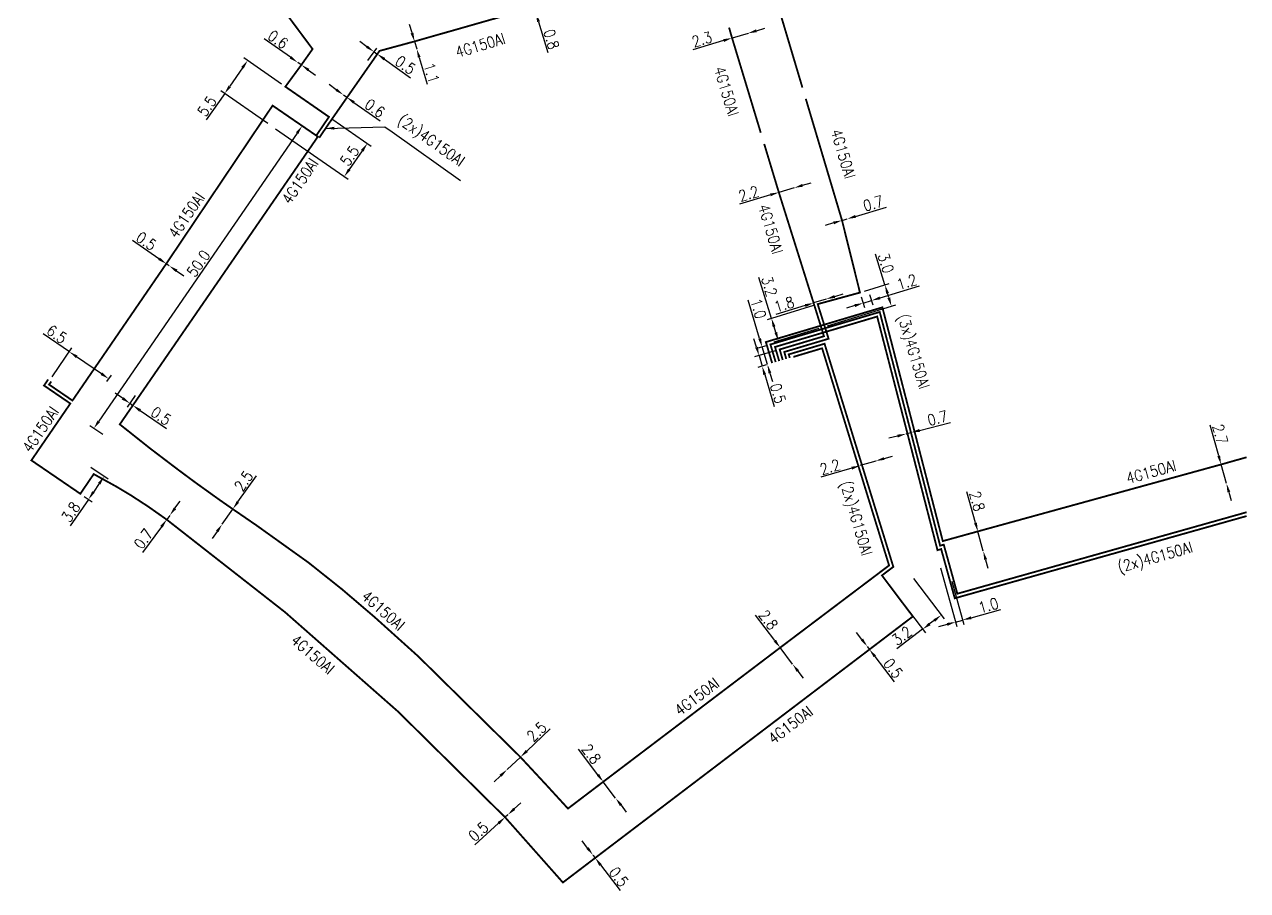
# Model space of a CAD drawing. Header units: millimetres. Extents: x 146511 to 147000, y 143998 to 145000.
# Drawn here: x 146833.7 to 147000.1, y 144555.4 to 144673.2 of the extents above; entities that cross this region are included whole.
import ezdxf
from ezdxf.enums import TextEntityAlignment as Align

# ---------------------------------------------------------------- set-up
doc = ezdxf.new("R2010")
doc.units = ezdxf.units.MM
doc.header["$MEASUREMENT"] = 0
doc.header["$PDMODE"] = 34
doc.linetypes.add('B_ST_AL', pattern=[2000, 1000, 1000])
doc.layers.get('DEFPOINTS').update_dxf_attribs({"linetype": 'CONTINUOUS'})
doc.layers.add('B_110', color=1, linetype='CONTINUOUS')
doc.styles.get("Standard").update_dxf_attribs({"font": 'romans.shx', "width": 0.85})
doc.dimstyles.get("Standard").update_dxf_attribs({"dimtxt": 1.5, "dimasz": 1.2, "dimexe": 0.625, "dimexo": 0.625, "dimgap": 0.25, "dimtad": 1, "dimdec": 1, "dimzin": 0, "dimdsep": 46, "dimtxsty": 'Standard', "dimcen": -0.5, "dimadec": 0, "dimazin": 0, "dimtfac": 1, "dimtdec": 1, "dimtmove": 0, "dimatfit": 3, "dimfxl": 1, "dimtolj": 1, "dimtzin": 0, "dimarcsym": 0})

# ---------------------------------------------------------------- blocks, each defined once
blk = doc.blocks.new('*D25')
at = {"layer": 'B_110', "color": 0, "linetype": 'Continuous', "lineweight": -2}
for p, q in [((146933.74, 144630.51), (146932.18, 144635.72)), ((146934.61, 144629.52), (146933.48, 144629.18)), ((146934.8, 144626.96), (146934.08, 144629.36)), ((146934.65, 144626.92), (146934.2, 144626.78)), ((146935.14, 144625.81), (146935.48, 144624.66))]:
    blk.add_line(p, q, dxfattribs=at)
at = {"layer": 'B_110', "color": 0, "linetype": 'Continuous'}
for points in [[(146933.93, 144630.57), (146933.55, 144630.45), (146934.08, 144629.36)], [(146935.33, 144625.87), (146934.95, 144625.75), (146934.8, 144626.96)]]:
    blk.add_solid(points, dxfattribs=at)
at = {"layer": 'DEFPOINTS', "color": 0, "linetype": 'Continuous'}
for p in [(146935.21, 144629.7), (146934.8, 144626.96), (146935.25, 144627.1)]:
    blk.add_point(p, dxfattribs=at)
at = {"layer": 'B_110', "color": 0, "linetype": 'Continuous', "insert": (146933.57, 144634.58), "char_height": 1.5, "attachment_point": 5, "rotation": 286.6102}
blk.add_mtext('\\A1;1.0', dxfattribs=at)
blk = doc.blocks.new('*D26')
at = {"layer": 'B_110', "color": 0, "linetype": 'Continuous', "lineweight": -2}
for p, q in [((146963.11, 144605.42), (146961.94, 144609.63)), ((146964.17, 144601.56), (146963.43, 144604.26)), ((146964.49, 144600.4), (146964.81, 144599.25))]:
    blk.add_line(p, q, dxfattribs=at)
at = {"layer": 'B_110', "color": 0, "linetype": 'Continuous'}
for points in [[(146963.3, 144605.47), (146962.91, 144605.36), (146963.43, 144604.26)], [(146964.69, 144600.46), (146964.3, 144600.35), (146964.17, 144601.56)]]:
    blk.add_solid(points, dxfattribs=at)
at = {"layer": 'DEFPOINTS', "color": 0, "linetype": 'Continuous'}
for p in [(146963.43, 144604.26), (146964.17, 144601.56), (146964.17, 144601.56)]:
    blk.add_point(p, dxfattribs=at)
at = {"layer": 'B_110', "color": 0, "linetype": 'Continuous', "insert": (146963.33, 144608.37), "char_height": 1.5, "attachment_point": 5, "rotation": 285.4504}
blk.add_mtext('\\A1;2.8', dxfattribs=at)
blk = doc.blocks.new('*D27')
at = {"layer": 'B_110', "color": 0, "linetype": 'Continuous', "lineweight": -2}
for p, q in [((146958.37, 144599.31), (146960.57, 144591.32)), ((146959.9, 144597.51), (146961.54, 144591.59)), ((146962.53, 144592.51), (146966.57, 144593.63)), ((146959.25, 144591.61), (146958.09, 144591.29)), ((146960.41, 144591.93), (146961.37, 144592.19))]:
    blk.add_line(p, q, dxfattribs=at)
at = {"layer": 'B_110', "color": 0, "linetype": 'Continuous'}
for points in [[(146962.48, 144592.71), (146962.58, 144592.32), (146961.37, 144592.19)], [(146959.2, 144591.8), (146959.3, 144591.41), (146960.41, 144591.93)]]:
    blk.add_solid(points, dxfattribs=at)
at = {"layer": 'DEFPOINTS', "color": 0, "linetype": 'Continuous'}
for p in [(146958.2, 144599.91), (146959.74, 144598.11), (146960.41, 144591.93)]:
    blk.add_point(p, dxfattribs=at)
at = {"layer": 'B_110', "color": 0, "linetype": 'Continuous', "insert": (146964.86, 144594.19), "char_height": 1.5, "attachment_point": 5, "rotation": 15.4504}
blk.add_mtext('\\A1;1.0', dxfattribs=at)
blk = doc.blocks.new('*D28')
at = {"layer": 'B_110', "color": 0, "linetype": 'Continuous', "lineweight": -2}
for p, q in [((146996.2, 144614.53), (146995.02, 144618.74)), ((146997.26, 144610.78), (146996.53, 144613.37)), ((146997.58, 144609.62), (146997.91, 144608.47))]:
    blk.add_line(p, q, dxfattribs=at)
at = {"layer": 'B_110', "color": 0, "linetype": 'Continuous'}
for points in [[(146996.39, 144614.58), (146996.01, 144614.48), (146996.53, 144613.37)], [(146997.78, 144609.67), (146997.39, 144609.57), (146997.26, 144610.78)]]:
    blk.add_solid(points, dxfattribs=at)
at = {"layer": 'DEFPOINTS', "color": 0, "linetype": 'Continuous'}
for p in [(146996.53, 144613.37), (146997.26, 144610.78), (146997.26, 144610.78)]:
    blk.add_point(p, dxfattribs=at)
at = {"layer": 'B_110', "color": 0, "linetype": 'Continuous', "insert": (146996.41, 144617.48), "char_height": 1.5, "attachment_point": 5, "rotation": 285.7322}
blk.add_mtext('\\A1;2.7', dxfattribs=at)
blk = doc.blocks.new('*D29')
at = {"layer": 'B_110', "color": 0, "linetype": 'Continuous', "lineweight": -2}
for p, q in [((146950.68, 144614.18), (146951.83, 144614.52)), ((146946.27, 144612.86), (146942.08, 144611.62)), ((146949.53, 144613.84), (146947.42, 144613.21))]:
    blk.add_line(p, q, dxfattribs=at)
at = {"layer": 'B_110', "color": 0, "linetype": 'Continuous'}
for points in [[(146950.62, 144614.37), (146950.74, 144613.99), (146949.53, 144613.84)], [(146946.22, 144613.06), (146946.33, 144612.67), (146947.42, 144613.21)]]:
    blk.add_solid(points, dxfattribs=at)
at = {"layer": 'DEFPOINTS', "color": 0, "linetype": 'Continuous'}
for p in [(146947.42, 144613.21), (146949.53, 144613.84), (146949.53, 144613.84)]:
    blk.add_point(p, dxfattribs=at)
at = {"layer": 'B_110', "color": 0, "linetype": 'Continuous', "insert": (146943.32, 144613.03), "char_height": 1.5, "attachment_point": 5, "rotation": 16.6102}
blk.add_mtext('\\A1;2.2', dxfattribs=at)
blk = doc.blocks.new('*D30')
at = {"layer": 'B_110', "color": 0, "linetype": 'Continuous', "lineweight": -2}
for p, q in [((146954.68, 144597.86), (146958.83, 144592.36)), ((146953.4, 144594.26), (146956.29, 144590.44)), ((146955.91, 144590.94), (146952.42, 144588.3)), ((146957.5, 144592.14), (146956.87, 144591.66))]:
    blk.add_line(p, q, dxfattribs=at)
at = {"layer": 'B_110', "color": 0, "linetype": 'Continuous'}
for points in [[(146957.38, 144592.3), (146957.62, 144591.98), (146958.46, 144592.86)], [(146956.75, 144591.82), (146956.99, 144591.5), (146955.91, 144590.94)]]:
    blk.add_solid(points, dxfattribs=at)
at = {"layer": 'DEFPOINTS', "color": 0, "linetype": 'Continuous'}
for p in [(146954.3, 144598.36), (146953.02, 144594.76), (146958.46, 144592.86)]:
    blk.add_point(p, dxfattribs=at)
at = {"layer": 'B_110', "color": 0, "linetype": 'Continuous', "insert": (146953.09, 144590.06), "char_height": 1.5, "attachment_point": 5, "rotation": 37.0715}
blk.add_mtext('\\A1;3.2', dxfattribs=at)
blk = doc.blocks.new('*D31')
at = {"layer": 'B_110', "color": 0, "linetype": 'Continuous', "lineweight": -2}
for p, q in [((146935.81, 144589.4), (146933.18, 144592.88)), ((146938.22, 144586.2), (146936.53, 144588.44)), ((146938.94, 144585.25), (146939.67, 144584.29))]:
    blk.add_line(p, q, dxfattribs=at)
at = {"layer": 'B_110', "color": 0, "linetype": 'Continuous'}
for points in [[(146935.97, 144589.52), (146935.65, 144589.27), (146936.53, 144588.44)], [(146939.1, 144585.37), (146938.79, 144585.13), (146938.22, 144586.2)]]:
    blk.add_solid(points, dxfattribs=at)
at = {"layer": 'DEFPOINTS', "color": 0, "linetype": 'Continuous'}
for p in [(146936.53, 144588.44), (146938.22, 144586.2), (146938.22, 144586.2)]:
    blk.add_point(p, dxfattribs=at)
at = {"layer": 'B_110', "color": 0, "linetype": 'Continuous', "insert": (146934.93, 144592.22), "char_height": 1.5, "attachment_point": 5, "rotation": 307.0715}
blk.add_mtext('\\A1;2.8', dxfattribs=at)
blk = doc.blocks.new('*D32')
at = {"layer": 'B_110', "color": 0, "linetype": 'Continuous', "lineweight": -2}
for p, q in [((146911.73, 144571.14), (146909.08, 144574.62)), ((146911.96, 144569.81), (146911.96, 144569.81)), ((146914.15, 144567.96), (146912.46, 144570.19)), ((146913.65, 144567.58), (146913.65, 144567.58)), ((146914.88, 144567), (146915.6, 144566.05))]:
    blk.add_line(p, q, dxfattribs=at)
at = {"layer": 'B_110', "color": 0, "linetype": 'Continuous'}
for points in [[(146911.89, 144571.26), (146911.57, 144571.02), (146912.46, 144570.19)], [(146915.04, 144567.12), (146914.72, 144566.88), (146914.15, 144567.96)]]:
    blk.add_solid(points, dxfattribs=at)
at = {"layer": 'DEFPOINTS', "color": 0, "linetype": 'Continuous'}
for p in [(146912.46, 144570.19), (146914.15, 144567.96), (146914.15, 144567.96)]:
    blk.add_point(p, dxfattribs=at)
at = {"layer": 'B_110', "color": 0, "linetype": 'Continuous', "insert": (146910.84, 144573.97), "char_height": 1.5, "attachment_point": 5, "rotation": 307.2364}
blk.add_mtext('\\A1;2.8', dxfattribs=at)
blk = doc.blocks.new('*D33')
at = {"layer": 'B_110', "color": 0, "linetype": 'Continuous', "lineweight": -2}
for p, q in [((146902.06, 144574.37), (146905.24, 144577.37)), ((146899.37, 144571.84), (146901.19, 144573.55)), ((146898.5, 144571.01), (146897.62, 144570.19))]:
    blk.add_line(p, q, dxfattribs=at)
at = {"layer": 'B_110', "color": 0, "linetype": 'Continuous'}
for points in [[(146901.92, 144574.52), (146902.2, 144574.23), (146901.19, 144573.55)], [(146898.36, 144571.16), (146898.63, 144570.87), (146899.37, 144571.84)]]:
    blk.add_solid(points, dxfattribs=at)
at = {"layer": 'DEFPOINTS', "color": 0, "linetype": 'Continuous'}
for p in [(146901.19, 144573.55), (146899.37, 144571.84), (146899.37, 144571.84)]:
    blk.add_point(p, dxfattribs=at)
at = {"layer": 'B_110', "color": 0, "linetype": 'Continuous', "insert": (146903.4, 144577.01), "char_height": 1.5, "attachment_point": 5, "rotation": 43.3238}
blk.add_mtext('\\A1;2.5', dxfattribs=at)
blk = doc.blocks.new('*D34')
at = {"layer": 'B_110', "color": 0, "linetype": 'Continuous', "lineweight": -2}
for p, q in [((146862.75, 144608.27), (146865.26, 144611.84)), ((146860.62, 144605.24), (146862.06, 144607.29)), ((146859.93, 144604.26), (146859.24, 144603.28))]:
    blk.add_line(p, q, dxfattribs=at)
at = {"layer": 'B_110', "color": 0, "linetype": 'Continuous'}
for points in [[(146862.58, 144608.38), (146862.91, 144608.15), (146862.06, 144607.29)], [(146859.76, 144604.37), (146860.09, 144604.14), (146860.62, 144605.24)]]:
    blk.add_solid(points, dxfattribs=at)
at = {"layer": 'DEFPOINTS', "color": 0, "linetype": 'Continuous'}
for p in [(146862.06, 144607.29), (146860.62, 144605.24), (146860.62, 144605.24)]:
    blk.add_point(p, dxfattribs=at)
at = {"layer": 'B_110', "color": 0, "linetype": 'Continuous', "insert": (146863.53, 144611.12), "char_height": 1.5, "attachment_point": 5, "rotation": 54.8954}
blk.add_mtext('\\A1;2.5', dxfattribs=at)
blk = doc.blocks.new('*D35')
at = {"layer": 'B_110', "color": 0, "linetype": 'Continuous', "lineweight": -2}
for p, q in [((146947.66, 144589.56), (146946.93, 144590.51)), ((146948.38, 144588.6), (146948.69, 144588.2)), ((146948.88, 144588.98), (146948.88, 144588.98)), ((146949.18, 144588.58), (146949.18, 144588.58)), ((146949.41, 144587.25), (146952.06, 144583.77))]:
    blk.add_line(p, q, dxfattribs=at)
at = {"layer": 'B_110', "color": 0, "linetype": 'Continuous'}
for points in [[(146947.82, 144589.68), (146947.5, 144589.44), (146948.38, 144588.6)], [(146949.57, 144587.37), (146949.25, 144587.13), (146948.69, 144588.2)]]:
    blk.add_solid(points, dxfattribs=at)
at = {"layer": 'DEFPOINTS', "color": 0, "linetype": 'Continuous'}
for p in [(146948.38, 144588.6), (146948.38, 144588.6), (146948.69, 144588.2)]:
    blk.add_point(p, dxfattribs=at)
at = {"layer": 'B_110', "color": 0, "linetype": 'Continuous', "insert": (146951.9, 144585.64), "char_height": 1.5, "attachment_point": 5, "rotation": 307.2503}
blk.add_mtext('\\A1;0.5', dxfattribs=at)
blk = doc.blocks.new('*D36')
at = {"layer": 'B_110', "color": 0, "linetype": 'Continuous', "lineweight": -2}
for p, q in [((146910.33, 144561.17), (146909.61, 144562.13)), ((146911.06, 144560.22), (146911.36, 144559.82)), ((146912.09, 144558.87), (146914.74, 144555.39))]:
    blk.add_line(p, q, dxfattribs=at)
at = {"layer": 'B_110', "color": 0, "linetype": 'Continuous'}
for points in [[(146910.49, 144561.29), (146910.17, 144561.05), (146911.06, 144560.22)], [(146912.25, 144558.99), (146911.93, 144558.74), (146911.36, 144559.82)]]:
    blk.add_solid(points, dxfattribs=at)
at = {"layer": 'DEFPOINTS', "color": 0, "linetype": 'Continuous'}
for p in [(146911.06, 144560.22), (146911.06, 144560.22), (146911.36, 144559.82)]:
    blk.add_point(p, dxfattribs=at)
at = {"layer": 'B_110', "color": 0, "linetype": 'Continuous', "insert": (146914.57, 144557.25), "char_height": 1.5, "attachment_point": 5, "rotation": 307.2503}
blk.add_mtext('\\A1;0.5', dxfattribs=at)
blk = doc.blocks.new('*D37')
at = {"layer": 'B_110', "color": 0, "linetype": 'Continuous', "lineweight": -2}
for p, q in [((146900.36, 144566.5), (146901.24, 144567.31)), ((146898.21, 144564.55), (146894.98, 144561.6)), ((146899.47, 144565.69), (146899.1, 144565.36))]:
    blk.add_line(p, q, dxfattribs=at)
at = {"layer": 'B_110', "color": 0, "linetype": 'Continuous'}
for points in [[(146900.22, 144566.65), (146900.49, 144566.35), (146899.47, 144565.69)], [(146898.08, 144564.7), (146898.35, 144564.4), (146899.1, 144565.36)]]:
    blk.add_solid(points, dxfattribs=at)
at = {"layer": 'DEFPOINTS', "color": 0, "linetype": 'Continuous'}
for p in [(146899.1, 144565.36), (146899.47, 144565.69), (146899.47, 144565.69)]:
    blk.add_point(p, dxfattribs=at)
at = {"layer": 'B_110', "color": 0, "linetype": 'Continuous', "insert": (146895.48, 144563.41), "char_height": 1.5, "attachment_point": 5, "rotation": 42.3352}
blk.add_mtext('\\A1;0.5', dxfattribs=at)
blk = doc.blocks.new('*D38')
at = {"layer": 'B_110', "color": 0, "linetype": 'Continuous', "lineweight": -2}
for p, q in [((146854.18, 144607.4), (146854.9, 144608.36)), ((146853.47, 144606.43), (146853.06, 144605.87)), ((146852.35, 144604.9), (146849.76, 144601.38))]:
    blk.add_line(p, q, dxfattribs=at)
at = {"layer": 'B_110', "color": 0, "linetype": 'Continuous'}
for points in [[(146854.02, 144607.52), (146854.35, 144607.28), (146853.47, 144606.43)], [(146852.19, 144605.02), (146852.51, 144604.78), (146853.06, 144605.87)]]:
    blk.add_solid(points, dxfattribs=at)
at = {"layer": 'DEFPOINTS', "color": 0, "linetype": 'Continuous'}
for p in [(146853.06, 144605.87), (146853.47, 144606.43), (146853.47, 144606.43)]:
    blk.add_point(p, dxfattribs=at)
at = {"layer": 'B_110', "color": 0, "linetype": 'Continuous', "insert": (146849.9, 144603.25), "char_height": 1.5, "attachment_point": 5, "rotation": 53.7133}
blk.add_mtext('\\A1;0.7', dxfattribs=at)
blk = doc.blocks.new('*D39')
at = {"layer": 'B_110', "color": 0, "linetype": 'Continuous', "lineweight": -2}
for p, q in [((146847.05, 144622.37), (146846.07, 144623.05)), ((146848.77, 144622.74), (146847.69, 144621.18)), ((146849.18, 144622.46), (146848.1, 144620.89)), ((146848.04, 144621.69), (146848.45, 144621.41)), ((146849.44, 144620.73), (146853.04, 144618.25))]:
    blk.add_line(p, q, dxfattribs=at)
at = {"layer": 'B_110', "color": 0, "linetype": 'Continuous'}
for points in [[(146847.17, 144622.54), (146846.94, 144622.21), (146848.04, 144621.69)], [(146849.56, 144620.89), (146849.33, 144620.56), (146848.45, 144621.41)]]:
    blk.add_solid(points, dxfattribs=at)
at = {"layer": 'DEFPOINTS', "color": 0, "linetype": 'Continuous'}
for p in [(146849.12, 144623.26), (146849.53, 144622.97), (146848.04, 144621.69)]:
    blk.add_point(p, dxfattribs=at)
at = {"layer": 'B_110', "color": 0, "linetype": 'Continuous', "insert": (146852.3, 144619.97), "char_height": 1.5, "attachment_point": 5, "rotation": 325.4578}
blk.add_mtext('\\A1;0.5', dxfattribs=at)
blk = doc.blocks.new('*D40')
at = {"layer": 'B_110', "color": 0, "linetype": 'Continuous', "lineweight": -2}
for p, q in [((146870.81, 144658.46), (146843.82, 144619.25)), ((146844.35, 144617.43), (146842.62, 144618.62))]:
    blk.add_line(p, q, dxfattribs=at)
at = {"layer": 'B_110', "color": 0, "linetype": 'Continuous'}
for points in [[(146870.65, 144658.57), (146870.97, 144658.35), (146871.49, 144659.45)], [(146843.66, 144619.36), (146843.98, 144619.14), (146843.14, 144618.26)]]:
    blk.add_solid(points, dxfattribs=at)
at = {"layer": 'DEFPOINTS', "color": 0, "linetype": 'Continuous'}
for p in [(146871.49, 144659.45), (146843.14, 144618.26), (146844.86, 144617.08)]:
    blk.add_point(p, dxfattribs=at)
at = {"layer": 'B_110', "color": 0, "linetype": 'Continuous', "insert": (146857.39, 144640.72), "char_height": 1.5, "attachment_point": 5, "rotation": 55.4578}
blk.add_mtext('\\A1;50.0', dxfattribs=at)
blk = doc.blocks.new('*D41')
at = {"layer": 'B_110', "color": 0, "linetype": 'Continuous', "lineweight": -2}
for p, q in [((146852.01, 144641.36), (146848.41, 144643.83)), ((146853.41, 144640.4), (146853, 144640.68)), ((146854.4, 144639.72), (146855.39, 144639.04))]:
    blk.add_line(p, q, dxfattribs=at)
at = {"layer": 'B_110', "color": 0, "linetype": 'Continuous'}
for points in [[(146852.13, 144641.53), (146851.9, 144641.2), (146853, 144640.68)], [(146854.52, 144639.89), (146854.29, 144639.56), (146853.41, 144640.4)]]:
    blk.add_solid(points, dxfattribs=at)
at = {"layer": 'DEFPOINTS', "color": 0, "linetype": 'Continuous'}
for p in [(146853, 144640.68), (146853.41, 144640.4), (146853.41, 144640.4)]:
    blk.add_point(p, dxfattribs=at)
at = {"layer": 'B_110', "color": 0, "linetype": 'Continuous', "insert": (146850.28, 144643.76), "char_height": 1.5, "attachment_point": 5, "rotation": 325.5543}
blk.add_mtext('\\A1;0.5', dxfattribs=at)
blk = doc.blocks.new('*D42')
at = {"layer": 'B_110', "color": 0, "linetype": 'Continuous', "lineweight": -2}
for p, q in [((146842.73, 144613.01), (146845.08, 144611.41)), ((146843.88, 144610.77), (146843.09, 144609.61)), ((146842.42, 144608.62), (146839.95, 144605.01)), ((146841.82, 144609.03), (146842.93, 144608.27))]:
    blk.add_line(p, q, dxfattribs=at)
at = {"layer": 'B_110', "color": 0, "linetype": 'Continuous'}
for points in [[(146843.72, 144610.88), (146844.05, 144610.66), (146844.56, 144611.76)], [(146842.93, 144609.73), (146843.26, 144609.5), (146842.42, 144608.62)]]:
    blk.add_solid(points, dxfattribs=at)
at = {"layer": 'DEFPOINTS', "color": 0, "linetype": 'Continuous'}
for p in [(146842.21, 144613.36), (146844.56, 144611.76), (146841.31, 144609.38)]:
    blk.add_point(p, dxfattribs=at)
at = {"layer": 'B_110', "color": 0, "linetype": 'Continuous', "insert": (146840.02, 144606.89), "char_height": 1.5, "attachment_point": 5, "rotation": 55.6883}
blk.add_mtext('\\A1;3.8', dxfattribs=at)
blk = doc.blocks.new('*D43')
at = {"layer": 'B_110', "color": 0, "linetype": 'Continuous', "lineweight": -2}
for p, q in [((146839.82, 144628.7), (146836.27, 144631.14)), ((146837.49, 144625.31), (146840.17, 144629.22)), ((146844.19, 144625.71), (146840.81, 144628.03)), ((146844.93, 144624.66), (146845.53, 144625.54))]:
    blk.add_line(p, q, dxfattribs=at)
at = {"layer": 'B_110', "color": 0, "linetype": 'Continuous'}
for points in [[(146840.92, 144628.19), (146840.7, 144627.86), (146839.82, 144628.7)], [(146844.3, 144625.87), (146844.08, 144625.54), (146845.18, 144625.03)]]:
    blk.add_solid(points, dxfattribs=at)
at = {"layer": 'DEFPOINTS', "color": 0, "linetype": 'Continuous'}
for p in [(146837.14, 144624.8), (146844.58, 144624.15), (146845.18, 144625.03)]:
    blk.add_point(p, dxfattribs=at)
at = {"layer": 'B_110', "color": 0, "linetype": 'Continuous', "insert": (146838.11, 144631.09), "char_height": 1.5, "attachment_point": 5, "rotation": 325.5543}
blk.add_mtext('\\A1;6.5', dxfattribs=at)
blk = doc.blocks.new('*D180')
at = {"layer": 'B_110', "color": 0, "linetype": 'Continuous', "lineweight": -2}
for p, q in [((146955.5, 144618.01), (146959.73, 144619.1)), ((146953.66, 144617.53), (146954.33, 144617.71)), ((146952.49, 144617.23), (146951.33, 144616.93))]:
    blk.add_line(p, q, dxfattribs=at)
at = {"layer": 'B_110', "color": 0, "linetype": 'Continuous'}
for points in [[(146952.45, 144617.43), (146952.54, 144617.04), (146953.66, 144617.53)], [(146955.45, 144618.2), (146955.55, 144617.81), (146954.33, 144617.71)]]:
    blk.add_solid(points, dxfattribs=at)
at = {"layer": 'DEFPOINTS', "color": 0, "linetype": 'Continuous'}
for p in [(146953.66, 144617.53), (146953.66, 144617.53), (146954.33, 144617.71)]:
    blk.add_point(p, dxfattribs=at)
at = {"layer": 'B_110', "color": 0, "linetype": 'Continuous', "insert": (146957.94, 144619.67), "char_height": 1.5, "attachment_point": 5, "rotation": 14.4603}
blk.add_mtext('\\A1;0.7', dxfattribs=at)
blk = doc.blocks.new('*D181')
at = {"layer": 'B_110', "color": 0, "linetype": 'Continuous', "lineweight": -2}
for p, q in [((146863.39, 144667.36), (146861.63, 144664.83)), ((146868.7, 144665.13), (146863.56, 144668.7)), ((146866.82, 144659.76), (146860.43, 144664.2)), ((146860.95, 144663.84), (146858.45, 144660.25))]:
    blk.add_line(p, q, dxfattribs=at)
at = {"layer": 'B_110', "color": 0, "linetype": 'Continuous'}
for points in [[(146863.22, 144667.47), (146863.55, 144667.24), (146864.07, 144668.34)], [(146861.47, 144664.94), (146861.8, 144664.71), (146860.95, 144663.84)]]:
    blk.add_solid(points, dxfattribs=at)
at = {"layer": 'DEFPOINTS', "color": 0, "linetype": 'Continuous'}
for p in [(146869.21, 144664.78), (146860.95, 144663.84), (146867.34, 144659.4)]:
    blk.add_point(p, dxfattribs=at)
at = {"layer": 'B_110', "color": 0, "linetype": 'Continuous', "insert": (146858.54, 144662.12), "char_height": 1.5, "attachment_point": 5, "rotation": 55.2245}
blk.add_mtext('\\A1;5.5', dxfattribs=at)
blk = doc.blocks.new('*D182')
at = {"layer": 'B_110', "color": 0, "linetype": 'Continuous', "lineweight": -2}
for p, q in [((146867.85, 144659.04), (146877.74, 144652.18)), ((146875.65, 144660.32), (146880.87, 144656.69)), ((146879.67, 144656.07), (146877.91, 144653.52))]:
    blk.add_line(p, q, dxfattribs=at)
at = {"layer": 'B_110', "color": 0, "linetype": 'Continuous'}
for points in [[(146879.51, 144656.18), (146879.84, 144655.95), (146880.36, 144657.05)], [(146877.74, 144653.64), (146878.07, 144653.41), (146877.22, 144652.54)]]:
    blk.add_solid(points, dxfattribs=at)
at = {"layer": 'DEFPOINTS', "color": 0, "linetype": 'Continuous'}
for p in [(146875.14, 144660.67), (146867.34, 144659.4), (146877.22, 144652.54)]:
    blk.add_point(p, dxfattribs=at)
at = {"layer": 'B_110', "color": 0, "linetype": 'Continuous', "insert": (146877.97, 144655.37), "char_height": 1.5, "attachment_point": 5, "rotation": 55.2245}
blk.add_mtext('\\A1;5.5', dxfattribs=at)
blk = doc.blocks.new('*D183')
at = {"layer": 'B_110', "color": 0, "linetype": 'Continuous', "lineweight": -2}
for p, q in [((146876.13, 144664.36), (146875.16, 144665.06)), ((146877.11, 144663.67), (146877.56, 144663.35)), ((146878.54, 144662.65), (146882.1, 144660.12))]:
    blk.add_line(p, q, dxfattribs=at)
at = {"layer": 'B_110', "color": 0, "linetype": 'Continuous'}
for points in [[(146876.25, 144664.52), (146876.02, 144664.2), (146877.11, 144663.67)], [(146878.66, 144662.81), (146878.42, 144662.49), (146877.56, 144663.35)]]:
    blk.add_solid(points, dxfattribs=at)
at = {"layer": 'DEFPOINTS', "color": 0, "linetype": 'Continuous'}
for p in [(146877.11, 144663.67), (146877.11, 144663.67), (146877.56, 144663.35)]:
    blk.add_point(p, dxfattribs=at)
at = {"layer": 'B_110', "color": 0, "linetype": 'Continuous', "insert": (146881.39, 144661.85), "char_height": 1.5, "attachment_point": 5, "rotation": 324.5968}
blk.add_mtext('\\A1;0.6', dxfattribs=at)
blk = doc.blocks.new('*D184')
at = {"layer": 'B_110', "color": 0, "linetype": 'Continuous', "lineweight": -2}
for p, q in [((146869.91, 144668.78), (146866.34, 144671.3)), ((146871.38, 144667.74), (146870.89, 144668.08)), ((146872.35, 144667.05), (146873.33, 144666.35))]:
    blk.add_line(p, q, dxfattribs=at)
at = {"layer": 'B_110', "color": 0, "linetype": 'Continuous'}
for points in [[(146870.03, 144668.94), (146869.79, 144668.61), (146870.89, 144668.08)], [(146872.47, 144667.21), (146872.24, 144666.88), (146871.38, 144667.74)]]:
    blk.add_solid(points, dxfattribs=at)
at = {"layer": 'DEFPOINTS', "color": 0, "linetype": 'Continuous'}
for p in [(146870.89, 144668.08), (146870.89, 144668.08), (146871.38, 144667.74)]:
    blk.add_point(p, dxfattribs=at)
at = {"layer": 'B_110', "color": 0, "linetype": 'Continuous', "insert": (146868.21, 144671.2), "char_height": 1.5, "attachment_point": 5, "rotation": 324.7167}
blk.add_mtext('\\A1;0.6', dxfattribs=at)
blk = doc.blocks.new('*D191')
at = {"layer": 'B_110', "color": 0, "linetype": 'Continuous', "lineweight": -2}
for p, q in [((146880.3, 144670.22), (146879.32, 144670.92)), ((146880.44, 144668.34), (146881.64, 144670.03)), ((146881.28, 144669.53), (146881.71, 144669.22)), ((146881.65, 144669.14), (146881.35, 144668.71)), ((146882.69, 144668.52), (146886.25, 144665.99))]:
    blk.add_line(p, q, dxfattribs=at)
at = {"layer": 'B_110', "color": 0, "linetype": 'Continuous'}
for points in [[(146880.42, 144670.38), (146880.18, 144670.06), (146881.28, 144669.53)], [(146882.8, 144668.69), (146882.57, 144668.36), (146881.71, 144669.22)]]:
    blk.add_solid(points, dxfattribs=at)
at = {"layer": 'DEFPOINTS', "color": 0, "linetype": 'Continuous'}
for p in [(146881.28, 144669.53), (146882.02, 144669.65), (146880.07, 144667.83)]:
    blk.add_point(p, dxfattribs=at)
at = {"layer": 'B_110', "color": 0, "linetype": 'Continuous', "insert": (146885.54, 144667.72), "char_height": 1.5, "attachment_point": 5, "rotation": 324.5968}
blk.add_mtext('\\A1;0.5', dxfattribs=at)
blk = doc.blocks.new('*D192')
at = {"layer": 'B_110', "color": 0, "linetype": 'Continuous', "lineweight": -2}
for p, q in [((146886.44, 144672.09), (146886.1, 144673.24)), ((146886.78, 144670.94), (146887.08, 144669.92)), ((146887.43, 144668.77), (146888.52, 144665.11))]:
    blk.add_line(p, q, dxfattribs=at)
at = {"layer": 'B_110', "color": 0, "linetype": 'Continuous'}
for points in [[(146886.63, 144672.15), (146886.25, 144672.03), (146886.78, 144670.94)], [(146887.62, 144668.83), (146887.24, 144668.72), (146887.08, 144669.92)]]:
    blk.add_solid(points, dxfattribs=at)
at = {"layer": 'DEFPOINTS', "color": 0, "linetype": 'Continuous'}
for p in [(146886.78, 144670.94), (146887.08, 144669.92), (146887.08, 144669.92)]:
    blk.add_point(p, dxfattribs=at)
at = {"layer": 'B_110', "color": 0, "linetype": 'Continuous', "insert": (146889.1, 144666.65), "char_height": 1.5, "attachment_point": 5, "rotation": 286.6166}
blk.add_mtext('\\A1;1.1', dxfattribs=at)
blk = doc.blocks.new('*D193')
at = {"layer": 'B_110', "color": 0, "linetype": 'Continuous', "lineweight": -2}
for p, q in [((146902.73, 144676.73), (146902.39, 144677.88)), ((146903.07, 144675.58), (146903.31, 144674.77)), ((146903.65, 144673.62), (146904.9, 144669.43))]:
    blk.add_line(p, q, dxfattribs=at)
at = {"layer": 'B_110', "color": 0, "linetype": 'Continuous'}
for points in [[(146902.92, 144676.79), (146902.54, 144676.67), (146903.07, 144675.58)], [(146903.85, 144673.67), (146903.46, 144673.56), (146903.31, 144674.77)]]:
    blk.add_solid(points, dxfattribs=at)
at = {"layer": 'DEFPOINTS', "color": 0, "linetype": 'Continuous'}
for p in [(146903.07, 144675.58), (146903.31, 144674.77), (146903.31, 144674.77)]:
    blk.add_point(p, dxfattribs=at)
at = {"layer": 'B_110', "color": 0, "linetype": 'Continuous', "insert": (146905.41, 144671.23), "char_height": 1.5, "attachment_point": 5, "rotation": 286.5607}
blk.add_mtext('\\A1;0.8', dxfattribs=at)
blk = doc.blocks.new('*D196')
at = {"layer": 'B_110', "color": 0, "linetype": 'Continuous', "lineweight": -2}
for p, q in [((146933.31, 144672.39), (146934.46, 144672.73)), ((146928.84, 144671.06), (146924.65, 144669.81)), ((146932.16, 144672.04), (146929.99, 144671.4))]:
    blk.add_line(p, q, dxfattribs=at)
at = {"layer": 'B_110', "color": 0, "linetype": 'Continuous'}
for points in [[(146933.25, 144672.58), (146933.36, 144672.2), (146932.16, 144672.04)], [(146928.79, 144671.25), (146928.9, 144670.86), (146929.99, 144671.4)]]:
    blk.add_solid(points, dxfattribs=at)
at = {"layer": 'DEFPOINTS', "color": 0, "linetype": 'Continuous'}
for p in [(146929.99, 144671.4), (146932.16, 144672.04), (146932.16, 144672.04)]:
    blk.add_point(p, dxfattribs=at)
at = {"layer": 'B_110', "color": 0, "linetype": 'Continuous', "insert": (146925.89, 144671.22), "char_height": 1.5, "attachment_point": 5, "rotation": 16.6044}
blk.add_mtext('\\A1;2.3', dxfattribs=at)
blk = doc.blocks.new('*D197')
at = {"layer": 'B_110', "color": 0, "linetype": 'Continuous', "lineweight": -2}
for p, q in [((146938.43, 144651.01), (146936.35, 144650.4)), ((146939.58, 144651.36), (146940.73, 144651.7)), ((146935.2, 144650.05), (146931.01, 144648.8))]:
    blk.add_line(p, q, dxfattribs=at)
at = {"layer": 'B_110', "color": 0, "linetype": 'Continuous'}
for points in [[(146939.52, 144651.55), (146939.63, 144651.17), (146938.43, 144651.01)], [(146935.15, 144650.24), (146935.26, 144649.86), (146936.35, 144650.4)]]:
    blk.add_solid(points, dxfattribs=at)
at = {"layer": 'DEFPOINTS', "color": 0, "linetype": 'Continuous'}
for p in [(146938.43, 144651.01), (146938.43, 144651.01), (146936.35, 144650.4)]:
    blk.add_point(p, dxfattribs=at)
at = {"layer": 'B_110', "color": 0, "linetype": 'Continuous', "insert": (146932.25, 144650.22), "char_height": 1.5, "attachment_point": 5, "rotation": 16.6044}
blk.add_mtext('\\A1;2.2', dxfattribs=at)
blk = doc.blocks.new('*D198')
at = {"layer": 'B_110', "color": 0, "linetype": 'Continuous', "lineweight": -2}
for p, q in [((146935.35, 144633.25), (146933.63, 144638.83)), ((146941.05, 144635.01), (146934.75, 144633.07)), ((146941.8, 144631.88), (146935.69, 144630)), ((146935.94, 144631.33), (146935.7, 144632.11))]:
    blk.add_line(p, q, dxfattribs=at)
at = {"layer": 'B_110', "color": 0, "linetype": 'Continuous'}
for points in [[(146935.89, 144632.17), (146935.51, 144632.05), (146935.35, 144633.25)], [(146936.13, 144631.39), (146935.75, 144631.27), (146936.29, 144630.18)]]:
    blk.add_solid(points, dxfattribs=at)
at = {"layer": 'DEFPOINTS', "color": 0, "linetype": 'Continuous'}
for p in [(146941.64, 144635.19), (146942.4, 144632.06), (146936.29, 144630.18)]:
    blk.add_point(p, dxfattribs=at)
at = {"layer": 'B_110', "color": 0, "linetype": 'Continuous', "insert": (146935.05, 144637.61), "char_height": 1.5, "attachment_point": 5, "rotation": 287.1056}
blk.add_mtext('\\A1;3.2', dxfattribs=at)
blk = doc.blocks.new('*D199')
at = {"layer": 'B_110', "color": 0, "linetype": 'Continuous', "lineweight": -2}
for p, q in [((146950.79, 144637.81), (146949.5, 144641.98)), ((146947.99, 144636.94), (146951.38, 144637.99)), ((146951.32, 144636.07), (146951.14, 144636.66)), ((146942.99, 144632.25), (146952.27, 144635.1))]:
    blk.add_line(p, q, dxfattribs=at)
at = {"layer": 'B_110', "color": 0, "linetype": 'Continuous'}
for points in [[(146951.33, 144636.72), (146950.95, 144636.6), (146950.79, 144637.81)], [(146951.51, 144636.12), (146951.13, 144636.01), (146951.67, 144634.92)]]:
    blk.add_solid(points, dxfattribs=at)
at = {"layer": 'DEFPOINTS', "color": 0, "linetype": 'Continuous'}
for p in [(146947.39, 144636.76), (146951.67, 144634.92), (146942.4, 144632.06)]:
    blk.add_point(p, dxfattribs=at)
at = {"layer": 'B_110', "color": 0, "linetype": 'Continuous', "insert": (146950.92, 144640.76), "char_height": 1.5, "attachment_point": 5, "rotation": 287.1056}
blk.add_mtext('\\A1;3.0', dxfattribs=at)
blk = doc.blocks.new('*D200')
at = {"layer": 'B_110', "color": 0, "linetype": 'Continuous', "lineweight": -2}
for p, q in [((146950.12, 144636.03), (146955.48, 144637.68)), ((146947.57, 144636.16), (146948.01, 144634.73)), ((146947.83, 144635.33), (146948.97, 144635.68)), ((146948.71, 144636.51), (146949.15, 144635.08)), ((146946.68, 144634.98), (146945.54, 144634.62))]:
    blk.add_line(p, q, dxfattribs=at)
at = {"layer": 'B_110', "color": 0, "linetype": 'Continuous'}
for points in [[(146950.06, 144636.23), (146950.18, 144635.84), (146948.97, 144635.68)], [(146946.62, 144635.17), (146946.74, 144634.79), (146947.83, 144635.33)]]:
    blk.add_solid(points, dxfattribs=at)
at = {"layer": 'DEFPOINTS', "color": 0, "linetype": 'Continuous'}
for p in [(146947.39, 144636.76), (146948.53, 144637.11), (146948.97, 144635.68)]:
    blk.add_point(p, dxfattribs=at)
at = {"layer": 'B_110', "color": 0, "linetype": 'Continuous', "insert": (146953.76, 144638.2), "char_height": 1.5, "attachment_point": 5, "rotation": 17.1056}
blk.add_mtext('\\A1;1.2', dxfattribs=at)
blk = doc.blocks.new('*D201')
at = {"layer": 'B_110', "color": 0, "linetype": 'Continuous', "lineweight": -2}
for p, q in [((146942.8, 144635.87), (146941.08, 144635.35)), ((146943.95, 144636.23), (146945.09, 144636.58)), ((146939.94, 144634.99), (146935.93, 144633.76))]:
    blk.add_line(p, q, dxfattribs=at)
at = {"layer": 'B_110', "color": 0, "linetype": 'Continuous'}
for points in [[(146943.89, 144636.42), (146944.01, 144636.04), (146942.8, 144635.87)], [(146939.88, 144635.18), (146939.99, 144634.8), (146941.08, 144635.35)]]:
    blk.add_solid(points, dxfattribs=at)
at = {"layer": 'DEFPOINTS', "color": 0, "linetype": 'Continuous'}
for p in [(146942.8, 144635.87), (146941.08, 144635.35), (146941.08, 144635.35)]:
    blk.add_point(p, dxfattribs=at)
at = {"layer": 'B_110', "color": 0, "linetype": 'Continuous', "insert": (146937.07, 144635.16), "char_height": 1.5, "attachment_point": 5, "rotation": 17.1038}
blk.add_mtext('\\A1;1.8', dxfattribs=at)
blk = doc.blocks.new('*D202')
at = {"layer": 'B_110', "color": 0, "linetype": 'Continuous', "lineweight": -2}
for p, q in [((146946.8, 144647.13), (146950.99, 144648.38)), ((146943.8, 144646.24), (146942.65, 144645.9)), ((146944.95, 144646.58), (146945.65, 144646.79))]:
    blk.add_line(p, q, dxfattribs=at)
at = {"layer": 'B_110', "color": 0, "linetype": 'Continuous'}
for points in [[(146946.74, 144647.32), (146946.85, 144646.94), (146945.65, 144646.79)], [(146943.75, 144646.43), (146943.86, 144646.05), (146944.95, 144646.58)]]:
    blk.add_solid(points, dxfattribs=at)
at = {"layer": 'DEFPOINTS', "color": 0, "linetype": 'Continuous'}
for p in [(146944.95, 144646.58), (146945.65, 144646.79), (146945.65, 144646.79)]:
    blk.add_point(p, dxfattribs=at)
at = {"layer": 'B_110', "color": 0, "linetype": 'Continuous', "insert": (146949.18, 144648.89), "char_height": 1.5, "attachment_point": 5, "rotation": 16.5824}
blk.add_mtext('\\A1;0.7', dxfattribs=at)
blk = doc.blocks.new('*D249')
at = {"layer": 'B_110', "color": 0, "linetype": 'Continuous', "lineweight": -2}
for p, q in [((146933.31, 144629.33), (146932.97, 144630.48)), ((146935.87, 144628.84), (146933.06, 144628)), ((146933.66, 144628.18), (146934.08, 144626.75)), ((146934.65, 144626.92), (146933.48, 144626.57)), ((146934.43, 144625.6), (146935.73, 144621.24))]:
    blk.add_line(p, q, dxfattribs=at)
at = {"layer": 'B_110', "color": 0, "linetype": 'Continuous'}
for points in [[(146933.5, 144629.39), (146933.12, 144629.27), (146933.66, 144628.18)], [(146934.62, 144625.65), (146934.23, 144625.54), (146934.08, 144626.75)]]:
    blk.add_solid(points, dxfattribs=at)
at = {"layer": 'DEFPOINTS', "color": 0, "linetype": 'Continuous'}
for p in [(146936.47, 144629.02), (146933.66, 144628.18), (146935.25, 144627.1)]:
    blk.add_point(p, dxfattribs=at)
at = {"layer": 'B_110', "color": 0, "linetype": 'Continuous', "insert": (146936.23, 144623.04), "char_height": 1.5, "attachment_point": 5, "rotation": 286.6102}
blk.add_mtext('\\A1;0.5', dxfattribs=at)

msp = doc.modelspace()

# ---------------------------------------------------------------- linework, layer by layer
at = {"layer": 'B_110', "linetype": 'B_ST_AL', "const_width": 0.25, "flags": 128}
for points in [[(146939.56, 144664.66), (146936.2, 144675.93), (146936.2, 144675.93), (146929.45, 144698.73), (146924.05, 144716.6)], [(146929.58, 144672.82), (146929.99, 144671.4), (146933.89, 144658.52)], [(146837.35, 144624.66), (146837.06, 144624.24), (146840.24, 144622.07), (146853, 144640.68), (146867.47, 144662.21), (146873.63, 144657.98), (146849.53, 144622.97), (146846.68, 144618.83), (146850.82, 144615.54), (146854.65, 144612.63), (146856.94, 144610.93), (146860.07, 144608.68), (146862.06, 144607.29), (146865.28, 144605.08), (146872.36, 144600.01), (146876.92, 144596.38), (146881.37, 144592.58), (146887.28, 144587.26), (146901.19, 144573.55), (146904.84, 144569.62), (146907.66, 144566.54), (146912.46, 144570.19), (146936.53, 144588.44), (146951.35, 144599.63), (146947.19, 144613.11), (146942.24, 144629.18), (146938.33, 144628.01), (146938.32, 144628.01)], [(146937.36, 144627.73), (146937.09, 144628.68), (146943.12, 144630.48), (146941.64, 144635.19), (146947.39, 144636.76), (146944.95, 144646.58), (146940.02, 144663.13)], [(146934.36, 144656.99), (146936.35, 144650.4), (146941.08, 144635.35), (146942.49, 144630.82), (146936.47, 144629.02), (146936.88, 144627.59)], [(146935.44, 144627.16), (146934.59, 144630.03), (146950.44, 144634.75), (146954.82, 144617.83), (146958.66, 144602.94), (146963.43, 144604.26), (146963.43, 144604.26), (146963.43, 144604.26), (146996.53, 144613.37), (147000, 144614.35)], [(146935.92, 144627.3), (146935.21, 144629.7), (146950.08, 144634.12), (146954.33, 144617.71), (146958.3, 144602.32), (146958.79, 144602.46), (146959.98, 144598.18), (146960.64, 144595.78), (147000, 144606.87)], [(146936.4, 144627.44), (146935.83, 144629.36), (146949.73, 144633.5), (146953.85, 144617.58), (146957.94, 144601.71), (146958.44, 144601.85), (146959.49, 144598.05), (146960.29, 144595.16), (147000, 144606.35)]]:
    msp.add_lwpolyline(points, dxfattribs=at)
at = {"layer": 'B_110', "linetype": 'B_ST_AL', "flags": 128}
for points in [[(146859.41, 144688.12, 0.25, 0.25, 0), (146867.63, 144677, 0.25, 0.25, 0), (146872.91, 144669.9, 0.25, 0.25, 0), (146871.38, 144667.74, 0.25, 0.25, 0), (146869.21, 144664.78, 0.25, 0.25, 0), (146875.14, 144660.67, 0.25, 0.25, 0), (146873.4, 144658.11, 0, 0, 0)], [(146873.81, 144657.82, 0.25, 0.25, 0), (146875.55, 144660.38, 0.25, 0.25, 0), (146882.02, 144669.65, 0.25, 0.25, 0), (146886.78, 144670.94, 0.25, 0.25, 0), (146903.07, 144675.58, 0.25, 0.25, 0), (146921.93, 144681.18, 0.25, 0.25, 0), (146926.33, 144682.3, 0.25, 0.25, 0), (146928.66, 144674.22, 0, 0, 0)]]:
    msp.add_lwpolyline(points, format="xyseb", dxfattribs=at)
at = {"layer": 'B_110', "linetype": 'B_ST_AL', "const_width": 0.25, "flags": 128}
msp.add_lwpolyline([(146836.93, 144624.94), (146836.37, 144624.11), (146839.95, 144621.66), (146834.65, 144613.93), (146841.31, 144609.38), (146843.13, 144612.06), (146843.98, 144611.59), (146846.19, 144610.37), (146848.24, 144609.14), (146850.5, 144607.67), (146853.06, 144605.87, -0.043186), (146899.1, 144565.36), (146906.97, 144556.48), (146911.36, 144559.82), (146948.69, 144588.2), (146954.59, 144592.69), (146953.02, 144594.76), (146950.38, 144598.27), (146951.93, 144599.44), (146947.67, 144613.26), (146942.57, 144629.8), (146937.7, 144628.35), (146937.84, 144627.87)], format="xyb", dxfattribs=at)

# ---------------------------------------------------------------- texts
at = {"layer": 'B_110', "linetype": 'Continuous', "width": 0.85}
for s, rotation, p in [('4G150Al', 16.6166, (146895.73, 144670.42)), ('4G150Al', 286.6026, (146929.23, 144664.15)), ('4G150Al', 286.5824, (146945.1, 144655.65)), ('4G150Al', 55.4578, (146871.19, 144651.93)), ('4G150Al', 55.2615, (146855.75, 144647.29)), ('4G150Al', 286.6026, (146935.24, 144645.41)), ('(3x)4G150Al', 286.5986, (146954.61, 144628.72)), ('4G150Al', 55.5543, (146835.89, 144618.13)), ('4G150Al', 15.3943, (146987.01, 144612.37)), ('(2x)4G150Al', 286.6102, (146946.8, 144606.02)), ('(2x)4G150Al', 15.7313, (146987.59, 144600.67)), ('4G150Al', 318.5412, (146882.52, 144593.5)), ('4G150Al', 319.3617, (146872.93, 144587.53)), ('4G150Al', 37.1618, (146925.2, 144581.77)), ('4G150Al', 37.2503, (146937.94, 144577.93))]:
    msp.add_text(s, height=1.5, rotation=rotation, dxfattribs=at).set_placement(p, align=Align.MIDDLE)
at = {"layer": 'B_110', "linetype": 'Continuous', "insert": (146884.08, 144659.51), "char_height": 1.5, "attachment_point": 7, "rotation": 324.5968}
msp.add_mtext('(2x)4G150Al', dxfattribs=at)

# ---------------------------------------------------------------- dimensions: what is measured, and where the dimension line sits
at = {"layer": 'B_110', "linetype": 'Continuous'}
for base, p1, p2, angle, picture, middle in [((146903.31, 144674.77), (146903.07, 144675.58), (146903.31, 144674.77), 106.5607, '*D193', (146904.45, 144670.95)), ((146870.89, 144668.08), (146871.38, 144667.74), (146870.89, 144668.08), 324.7167, '*D184', (146867.64, 144670.39)), ((146887.08, 144669.92), (146886.78, 144670.94), (146887.08, 144669.92), 106.6166, '*D192', (146888.15, 144666.37)), ((146932.16, 144672.04), (146929.99, 144671.4), (146932.16, 144672.04), 196.6044, '*D196', (146926.17, 144670.26)), ((146881.28, 144669.53), (146882.02, 144669.65), (146880.07, 144667.83), 324.5968, '*D191', (146884.96, 144666.91)), ((146860.95, 144663.84), (146869.21, 144664.78), (146867.34, 144659.4), 55.2245, '*D181', (146859.36, 144661.55)), ((146877.11, 144663.67), (146877.56, 144663.35), (146877.11, 144663.67), 324.5968, '*D183', (146880.81, 144661.04)), ((146877.22, 144652.54), (146875.14, 144660.67), (146867.34, 144659.4), 55.2245, '*D182', (146878.79, 144654.8)), ((146843.14, 144618.26), (146871.49, 144659.45), (146844.86, 144617.08), 55.4578, '*D40', (146858.21, 144640.16)), ((146938.43, 144651.01), (146936.35, 144650.4), (146938.43, 144651.01), 196.6044, '*D197', (146932.53, 144649.26)), ((146945.65, 144646.79), (146944.95, 144646.58), (146945.65, 144646.79), 196.5824, '*D202', (146949.47, 144647.93)), ((146853.41, 144640.4), (146853, 144640.68), (146853.41, 144640.4), 145.5543, '*D41', (146849.72, 144642.94)), ((146951.67, 144634.92), (146947.39, 144636.76), (146942.4, 144632.06), 107.1056, '*D199', (146949.97, 144640.47)), ((146936.29, 144630.18), (146941.64, 144635.19), (146942.4, 144632.06), 107.1056, '*D198', (146934.1, 144637.31)), ((146948.97, 144635.68), (146947.39, 144636.76), (146948.53, 144637.11), 197.1056, '*D200', (146954.05, 144637.25)), ((146941.08, 144635.35), (146942.8, 144635.87), (146941.08, 144635.35), 17.1038, '*D201', (146937.36, 144634.2)), ((146845.18, 144625.03), (146837.14, 144624.8), (146844.58, 144624.15), 145.5543, '*D43', (146837.55, 144630.26)), ((146848.04, 144621.69), (146849.53, 144622.97), (146849.12, 144623.26), 325.4578, '*D39', (146851.74, 144619.15)), ((146953.66, 144617.53), (146954.33, 144617.71), (146953.66, 144617.53), 14.4603, '*D180', (146958.19, 144618.7)), ((146997.26, 144610.78), (146996.53, 144613.37), (146997.26, 144610.78), 105.7322, '*D28', (146995.45, 144617.21)), ((146949.53, 144613.84), (146947.42, 144613.21), (146949.53, 144613.84), 196.6102, '*D29', (146943.6, 144612.07)), ((146844.56, 144611.76), (146841.31, 144609.38), (146842.21, 144613.36), 235.6883, '*D42', (146840.85, 144606.32)), ((146860.62, 144605.24), (146862.06, 144607.29), (146860.62, 144605.24), 54.8954, '*D34', (146864.35, 144610.55)), ((146964.17, 144601.56), (146963.43, 144604.26), (146964.17, 144601.56), 105.4504, '*D26', (146962.37, 144608.1)), ((146853.47, 144606.43), (146853.06, 144605.87), (146853.47, 144606.43), 233.7133, '*D38', (146850.7, 144602.65)), ((146960.41, 144591.93), (146959.74, 144598.11), (146958.2, 144599.91), 15.4504, '*D27', (146965.13, 144593.23)), ((146958.46, 144592.86), (146953.02, 144594.76), (146954.3, 144598.36), 217.0715, '*D30', (146953.69, 144589.26)), ((146938.22, 144586.2), (146936.53, 144588.44), (146938.22, 144586.2), 127.0715, '*D31', (146934.13, 144591.62)), ((146948.38, 144588.6), (146948.69, 144588.2), (146948.38, 144588.6), 307.2503, '*D35', (146951.1, 144585.03)), ((146899.37, 144571.84), (146901.19, 144573.55), (146899.37, 144571.84), 43.3238, '*D33', (146904.09, 144576.29)), ((146914.15, 144567.96), (146912.46, 144570.19), (146914.15, 144567.96), 127.2364, '*D32', (146910.04, 144573.36)), ((146899.47, 144565.69), (146899.1, 144565.36), (146899.47, 144565.69), 222.3352, '*D37', (146896.15, 144562.67)), ((146911.06, 144560.22), (146911.36, 144559.82), (146911.06, 144560.22), 307.2503, '*D36', (146913.78, 144556.65))]:
    dim = msp.add_linear_dim(base=base, p1=p1, p2=p2, angle=angle, dimstyle='Standard', dxfattribs=at)
    dim.commit()
    dim.dimension.update_dxf_attribs({"geometry": picture, "text_midpoint": middle, "dimtype": 160})
for base, p1, p2, text, picture, middle in [((146934.8, 144626.96), (146935.21, 144629.7), (146935.25, 144627.1), '1.0', '*D25', (146932.61, 144634.29)), ((146933.66, 144628.18), (146935.25, 144627.1), (146936.47, 144629.02), '0.5', '*D249', (146935.27, 144622.76))]:
    dim = msp.add_linear_dim(base=base, p1=p1, p2=p2, angle=106.6102, text=text, dimstyle='Standard', dxfattribs=at)
    dim.commit()
    dim.dimension.update_dxf_attribs({"geometry": picture, "text_midpoint": middle, "dimtype": 160})

# ---------------------------------------------------------------- leaders
at = {"layer": 'B_110', "linetype": 'Continuous', "annotation_type": 0, "has_hookline": 1, "hookline_direction": 0, "text_width": 11.17, "horizontal_direction": (0.815096, -0.579326, 0)}
msp.add_leader([(146874.68, 144659.1), (146882.76, 144659.31), (146883.73, 144658.62)], dimstyle='Standard', override={"dimgap": 0.25, "dimtad": 1}, dxfattribs=at)

doc.saveas('drawing.dxf')
